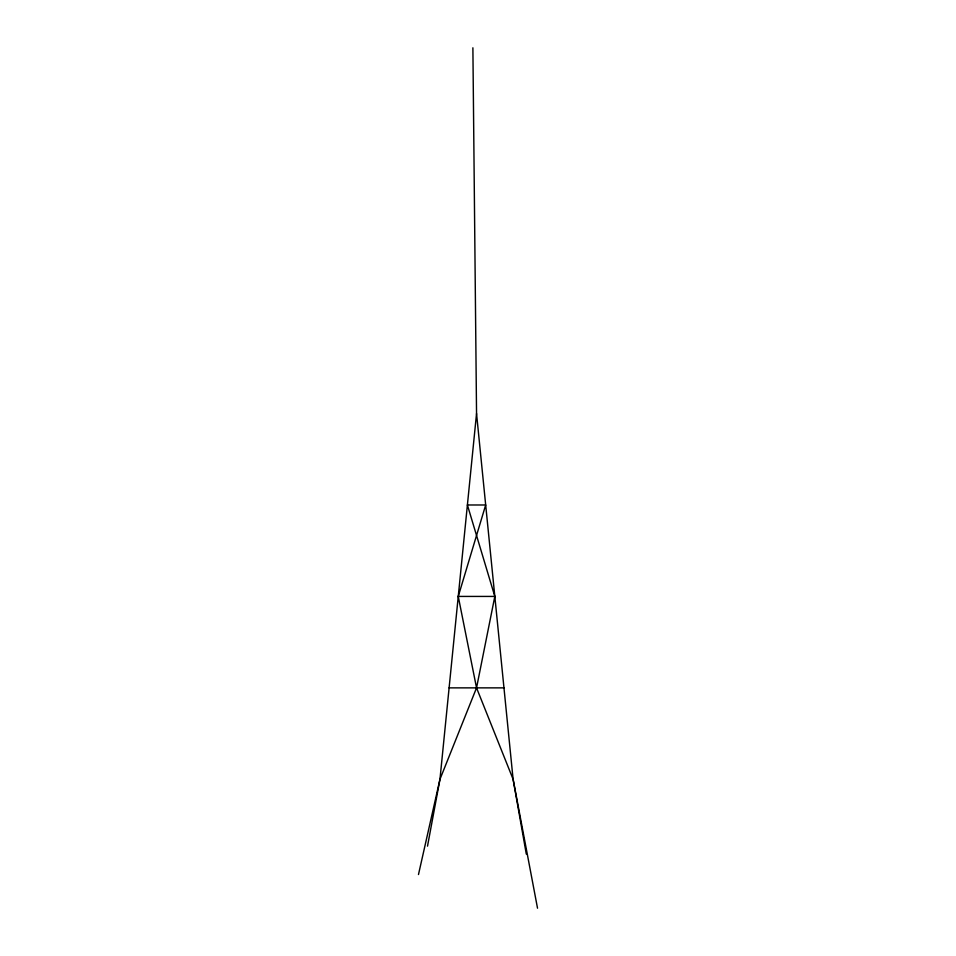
<?xml version="1.0" encoding="UTF-8"?>
<svg xmlns="http://www.w3.org/2000/svg" width="956" height="956" viewBox="0 0 956 956"><rect width="100%" height="100%" fill="white"/><g stroke="black" fill="none" stroke-linecap="round" stroke-linejoin="round"><path stroke-width="1.43" d="M472.885 47.8L476.542 413.554L439.963 779.295L427.511 846.144M537.523 908.2L513.109 779.295L476.542 687.866L458.247 596.425L485.684 504.983L467.4 504.983L494.826 596.425L476.542 687.866L439.963 779.295L418.477 874.537M458.247 596.425L494.826 596.425M449.105 687.866L503.967 687.866M526.302 854.067L513.109 779.295L476.542 413.554"/></g></svg>
